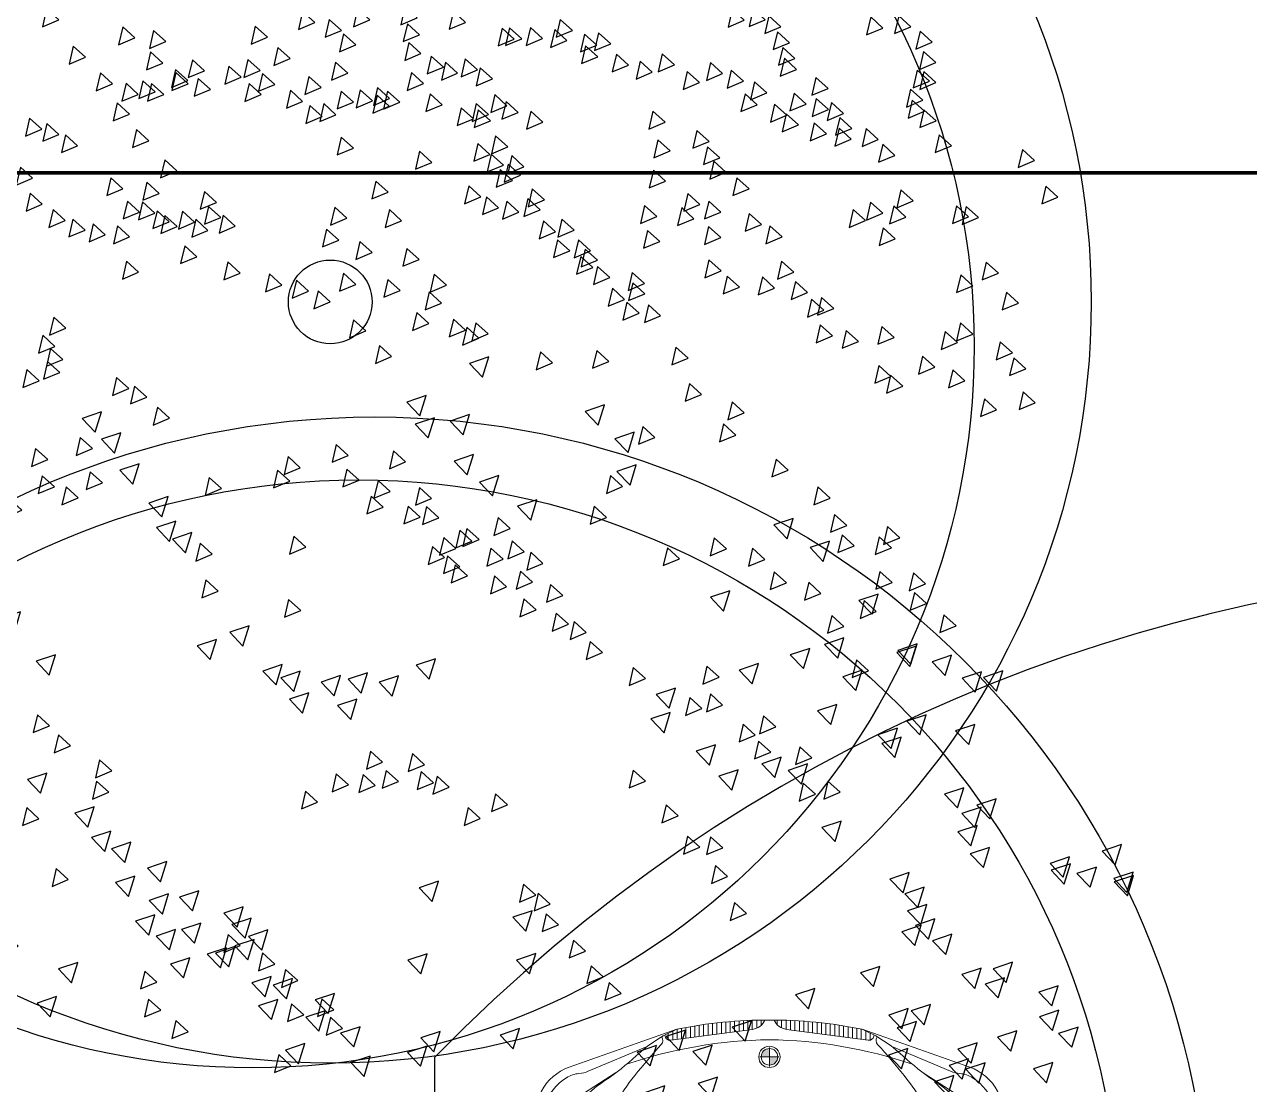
# Model space of a CAD drawing. Header units: millimetres. Extents: x 462666 to 1244237, y 2328025 to 3795663.
# Drawn here: x 888308 to 892702, y 3011574 to 3015375 of the extents above; entities that cross this region are included whole.
import ezdxf
from ezdxf.lldxf.tags import DXFTag

# ---------------------------------------------------------------- set-up
doc = ezdxf.new("R2010")
doc.units = ezdxf.units.MM
doc.layers.add('MUR-POH', color=64, linetype='Continuous')
doc.layers.add('MUR_POH', color=64, linetype='Continuous')
doc.layers.add('P', color=250, linetype='Continuous', lineweight=100)
doc.layers.add('Srafy', color=8, linetype='Continuous', lineweight=5)
tags = doc.linetypes.add('DASHED', pattern=[0.75, 0.5, -0.25]).pattern_tags.tags
tags[6:7] = [DXFTag(74, 4), DXFTag(75, 0), DXFTag(340, '0'), DXFTag(46, 1.0), DXFTag(50, 0.0), DXFTag(44, 0.0), DXFTag(45, 0.0)]
tags[4:5] = [DXFTag(74, 4), DXFTag(75, 0), DXFTag(340, '0'), DXFTag(46, 1.0), DXFTag(50, 0.0), DXFTag(44, 0.0), DXFTag(45, 0.0)]

# ---------------------------------------------------------------- blocks, each defined once
blk = doc.blocks.new('bmw plan')
at = {"layer": 'Srafy'}
h = blk.add_hatch(dxfattribs=at)
h.set_pattern_fill('ANSI31', color=256, scale=5, angle=135, style=0)
h.set_pattern_definition([(180, (909113.534, 2991635.811), (-3e-15, 15.875), [])])
h.paths.add_polyline_path([(916262.2, 2989517.2), (916301.3, 2989810.1, 0.457777), (916282.5, 2989831, 0.0233), (916261.5, 2989788, 0.047325), (916228.7, 2989472.5, 0.26674)])
h = blk.add_hatch(color=256, dxfattribs=at)
h.paths.add_polyline_path([(916360.8, 2989426.3), (916360.8, 2989456), (916331.1, 2989456, 0.414214)])
h.paths.add_polyline_path([(916390.5, 2989456, 0.414214), (916360.8, 2989485.7), (916360.8, 2989456)])
h = blk.add_hatch(dxfattribs=at)
h.set_pattern_fill('ANSI31', color=256, scale=5, angle=135, style=0)
h.set_pattern_definition([(180, (909113.534, 2987276.192), (-3e-15, -15.875), [])])
h.paths.add_polyline_path([(916301.3, 2989101.9), (916262.2, 2989394.9, 0.26674), (916228.7, 2989439.5, 0.047325), (916261.5, 2989124, 0.0233), (916282.5, 2989081.1, 0.457777)])
for p, q in [((920850.7, 2990269.6), (920871.1, 2990229.1)), ((918749.7, 2990248.2), (918880.8, 2990076)), ((918980.1, 2990077.3), (918939.6, 2990245)), ((919647.1, 2990233.1), (919686, 2990083)), ((919664.1, 2990232.8), (919702.6, 2990084.3)), ((916360.8, 2989490), (916360.8, 2989422)), ((916326.8, 2989456), (916394.8, 2989456)), ((919893.7, 2989456), (919715.7, 2989456)), ((918749.7, 2988663.8), (918880.8, 2988836)), ((918980.1, 2988834.7), (918939.6, 2988667)), ((919647.1, 2988678.9), (919686, 2988829)), ((919664.1, 2988679.2), (919702.6, 2988827.7)), ((920850.7, 2988642.4), (920871.1, 2988682.9))]:
    blk.add_line(p, q, dxfattribs=at)
at = {"layer": 'Srafy', "flags": 128}
for points in [[(918035.7, 2990299.8), (918064.2, 2990288.8, 0.34918), (918079.8, 2990293.7), (918181.4, 2990448.6, 0.4961), (918176.5, 2990462.6, 0.281306), (918091.5, 2990452.5), (917970.2, 2990305.5, -0.159599), (917884.6, 2990251.3, -8.826512)], [(918167.6, 2990427.5, 0.439373), (918102.1, 2990417), (918010.3, 2990308)], [(916777.2, 2990358.9, 0.108417), (916483.6, 2990274.1, 0.182375), (916397.7, 2990174.8), (916261.5, 2989788, 0.049787), (916228.7, 2989456, 3.4045)], [(918537.4, 2990342.2, -0.123414), (918604.8, 2990358.7), (918677.2, 2990362.1, -0.169052), (918757.9, 2990342.2, -8.110958)], [(918719.7, 2990358.9), (920405, 2990358.9, -0.091008), (920563.3, 2990329.8, 0.063653), (920706.8, 2990295.3, -0.067992), (920989.8, 2990224.7, -0.113831), (921062.6, 2990174.1, -0.146132), (921142.2, 2990008, -0.030621), (921195.1, 2989456)], [(918794, 2990358.9), (918810.1, 2990342.3, -0.236877), (918836, 2990260.5), (918936.8, 2990067.3), (919539.1, 2990067.3, 0.067324), (920050.7, 2990136.5, 0.614394), (920063.9, 2990201.7), (920014.8, 2990239.4, -0.128755), (919970.7, 2990306.4, 0.260126), (919963.1, 2990313.3, -0.004172), (919878.3, 2990358.9, -4.405707)], [(916677.1, 2990266, -0.035936), (917225.6, 2990317.8)], [(918035.7, 2990299.8), (918010.3, 2990308, 0.245059), (917992.4, 2990305, -4.855107)], [(918108, 2990336.7), (918140.1, 2990337.4, -0.004166), (918538.2, 2990342.6, -0.004166)], [(918757.9, 2990342.2, -0.299522), (918700.6, 2990302.4, -0.024228), (918602.8, 2990304.6, -0.229), (918537.4, 2990342.2, -2.452124)], [(918757.3, 2990342.6, -0.009287), (919644.6, 2990322.2)], [(919644.6, 2990322.2, -0.123414), (919712.7, 2990335.6), (919785.2, 2990335.6, -0.169052), (919864.9, 2990312, -8.110958)], [(919864.9, 2990312, -0.299522), (919805.7, 2990274.8, -0.024228), (919708.1, 2990281.6, -0.229), (919644.6, 2990322.2, -2.452124)], [(919864.9, 2990312, -0.004378), (920282.5, 2990287.1, -0.014932), (920871.1, 2990229.1, -0.197343), (921002.7, 2990154.2), (921072.4, 2989976.9), (920986.4, 2990099.2, 0.203278), (920835, 2990193.5, -0.30644), (920785.3, 2990239.8)], [(916261.5, 2989788, -0.085669), (916356.9, 2989934.2, 0.038901), (916445.9, 2990046.2, -0.07753), (916572.5, 2990182.6, -0.162517), (916753.1, 2990247.6), (917469.3, 2990297.3, -0.173202), (917658.4, 2990244.2), (917720.2, 2990198.9)], [(916323.7, 2989894.6), (916412.3, 2990105.9, 0.078398), (916420.4, 2990139.2, -0.120983), (916435.6, 2990184.1, -0.165497), (916535.3, 2990264.2, -0.076853), (916666.4, 2990290.2, -0.819579), (916673, 2990263.1, 0.12078), (916552.4, 2990165.9, -8.735112)], [(916418.6, 2990007.9), (916537.2, 2990193, -0.124473), (916666.4, 2990290.2, -4.605746)], [(918035.7, 2990299.8, 0.778398), (918035.7, 2990271.7, -0.26678), (918105.5, 2990204.1, -11.627223)], [(916288.9, 2989842.3, 0.347722), (916316.4, 2989844.1, -0.014501), (916428, 2989939.3, -0.075198), (916646.2, 2990066.3, -0.051161), (917088.3, 2990190.9, -0.039104), (917533.8, 2990233.1), (917756, 2990242.2, -0.093196), (917803, 2990235.4, 14.044846)], [(917884.6, 2990251.3, -0.076153), (917842.6, 2990246.7, 0.162877), (917803, 2990235.4, -12.398211)], [(917803, 2990235.4), (918400.6, 2990089.2, 0.036459), (918695, 2990039.5, 0.030723), (919390.3, 2990016.7, 0.021152), (920517.5, 2990096.9, 5.794424)], [(917842.6, 2990246.7), (918433.3, 2990113.8, 0.06467), (918936.8, 2990067.3, 4.61818)], [(917844.8, 2990256.5), (918435.5, 2990123.6, 0.057526), (918880.8, 2990076, 0.057526)], [(919987.2, 2990227.3), (920033.3, 2990184.3, -0.542982), (920025.5, 2990140.1, -0.564506)], [(917546.3, 2989456), (917546.3, 2989521, -0.163701), (917720.2, 2990198.9, -0.376256), (917756.3, 2990209.2), (918388.3, 2990052.1, 0.06399), (918316.3, 2989456, -3.405281)], [(920115.1, 2990189.7, -0.595448), (920100.1, 2990132.7, -0.04101), (919666.2, 2990063.4, 43.302012)], [(920354, 2990197.2), (920859.5, 2990140.5, -0.115731), (921009.8, 2990065.8, -4.148629)], [(917689.7, 2989456), (917689.7, 2989599.7, -0.072581), (917762.3, 2990097, -0.231108), (917815.9, 2990155.3, -0.144825), (917886.2, 2990161.3), (918291.7, 2990055.2, -0.346064), (918318.1, 2990020.3, 0.056864), (918252.8, 2989456, -4.958645)], [(918980.1, 2990077.3), (919539.1, 2990077.3, 0.064264), (920025.5, 2990140.1, 0.064264)], [(920517.5, 2990096.9), (920003, 2990028.6, -0.015144), (919716.8, 2989999.4, -0.020525), (919200.1, 2989983.7, -0.036733), (918388.3, 2990052.1, -3.21972)], [(920517.5, 2990096.9, -0.105374), (920625.7, 2989456, -46.909162)], [(920517.5, 2990096.9), (920935.2, 2990096.9, -0.199654), (921009.8, 2990065.8, -5.899213)], [(920935.2, 2990096.9, -0.20328), (921088.2, 2989866.5, -0.051089), (921122.4, 2989456, -4.576105)], [(921083.1, 2989456), (921083.1, 2989543.8, 0.08604), (921006.7, 2989984.2, 0.098552), (920945.3, 2990069.5, 0.346193)], [(919881.6, 2990014, -0.03805), (919929.5, 2989456, -12.003567)], [(920587.1, 2989456), (920587.1, 2989485.4, 0.068334), (920518.2, 2989986.8, 0.365826), (920460.3, 2990026.2, 0.003531), (920009.1, 2989975.4, 0.379071), (919966.6, 2989927.6, -0.036482), (919986.7, 2989456, 2.435231)], [(916387.6, 2989968.8, 0.079405), (916299.6, 2989456, 289.499466)], [(921072.4, 2989976.9, -0.083721), (921127.7, 2989650.1), (921127.7, 2989456)], [(921072.4, 2989976.9, -0.217075), (921159.3, 2989889.5, -4.485567)], [(916282.5, 2989831, -0.457777), (916301.3, 2989810.1), (916262.2, 2989517.2, -0.26674), (916228.7, 2989472.5, -3.044143)], [(916777.2, 2988553.1, -0.108417), (916483.6, 2988637.9, -0.182375), (916397.7, 2988737.2), (916261.5, 2989124, -0.049787), (916228.7, 2989456, -3.4045)], [(916282.5, 2989081.1, 0.457777), (916301.3, 2989101.9), (916262.2, 2989394.9, 0.26674), (916228.7, 2989439.5, 3.044143)], [(916387.6, 2988943.2, -0.079405), (916299.6, 2989456, -289.499466)], [(917546.3, 2989456), (917546.3, 2989391, 0.163701), (917720.2, 2988713.1, 0.376256), (917756.3, 2988702.9), (918388.3, 2988859.9, -0.06399), (918316.3, 2989456, 3.405281)], [(917689.7, 2989456), (917689.7, 2989312.3, 0.072581), (917762.3, 2988815, 0.231108), (917815.9, 2988756.7, 0.144825), (917886.2, 2988750.7), (918291.7, 2988856.8, 0.346064), (918318.1, 2988891.7, -0.056864), (918252.8, 2989456, 4.958645)], [(918719.7, 2988553.1), (920405, 2988553.1, 0.091008), (920563.3, 2988582.2, -0.063653), (920706.8, 2988616.7, 0.067992), (920989.8, 2988687.3, 0.113831), (921062.6, 2988737.9, 0.146132), (921142.2, 2988904, 0.030621), (921195.1, 2989456)], [(919881.6, 2988898, 0.03805), (919929.5, 2989456, 12.003567)], [(920587.1, 2989456), (920587.1, 2989426.6, -0.068334), (920518.2, 2988925.2, -0.365826), (920460.3, 2988885.8, -0.003531), (920009.1, 2988936.6, -0.379071), (919966.6, 2988984.4, 0.036482), (919986.7, 2989456, -2.435231)], [(920517.5, 2988815.1, 0.105374), (920625.7, 2989456, 46.909162)], [(920935.2, 2988815.1, 0.20328), (921088.2, 2989045.5, 0.051089), (921122.4, 2989456, 4.576105)], [(921083.1, 2989456), (921083.1, 2989368.2, -0.08604), (921006.7, 2988927.8, -0.098552), (920945.3, 2988842.5, -0.346193)], [(921072.4, 2988935.1, 0.083721), (921127.7, 2989261.9), (921127.7, 2989456)], [(916261.5, 2989124, 0.085669), (916356.9, 2988977.8, -0.038901), (916445.9, 2988865.8, 0.07753), (916572.5, 2988729.4, 0.162517), (916753.1, 2988664.4), (917469.3, 2988614.7, 0.173202), (917658.4, 2988667.8), (917720.2, 2988713.1)], [(916288.9, 2989069.7, -0.347722), (916316.4, 2989067.9, 0.014501), (916428, 2988972.7, 0.075198), (916646.2, 2988845.7, 0.051161), (917088.3, 2988721.1, 0.039104), (917533.8, 2988678.9), (917756, 2988669.8, 0.093196), (917803, 2988676.6, -14.044846)], [(916323.7, 2989017.4), (916412.3, 2988806.1, -0.078398), (916420.4, 2988772.8, 0.120983), (916435.6, 2988727.9, 0.165497), (916535.3, 2988647.8, 0.076853), (916666.4, 2988621.8, 0.819579), (916673, 2988648.9, -0.12078), (916552.4, 2988746.1, 8.735112)], [(921072.4, 2988935.1, 0.217075), (921159.3, 2989022.5, 4.485567)], [(916418.6, 2988904.1), (916537.2, 2988719, 0.124473), (916666.4, 2988621.8, 4.605746)], [(920517.5, 2988815.1), (920003, 2988883.4, 0.015144), (919716.8, 2988912.6, 0.020525), (919200.1, 2988928.3, 0.036733), (918388.3, 2988859.9, 3.21972)], [(919864.9, 2988600, 0.004378), (920282.5, 2988624.9, 0.014932), (920871.1, 2988682.9, 0.197343), (921002.7, 2988757.8), (921072.4, 2988935.1), (920986.4, 2988812.8, -0.203278), (920835, 2988718.5, 0.30644), (920785.3, 2988672.2)], [(917803, 2988676.6), (918400.6, 2988822.8, -0.036459), (918695, 2988872.5, -0.030723), (919390.3, 2988895.3, -0.021152), (920517.5, 2988815.1, -5.794424)], [(917842.6, 2988665.3), (918433.3, 2988798.2, -0.06467), (918936.8, 2988844.7, -4.61818)], [(917844.8, 2988655.5), (918435.5, 2988788.4, -0.057526), (918880.8, 2988836, -0.057526)], [(918794, 2988553.1), (918810.1, 2988569.7, 0.236877), (918836, 2988651.5), (918936.8, 2988844.7), (919539.1, 2988844.7, -0.067324), (920050.7, 2988775.5, -0.614394), (920063.9, 2988710.3), (920014.8, 2988672.6, 0.128755), (919970.7, 2988605.6, -0.260126), (919963.1, 2988598.7, 0.004172), (919878.3, 2988553.1, 4.405707)], [(918980.1, 2988834.7), (919539.1, 2988834.7, -0.064264), (920025.5, 2988771.9, -0.064264)], [(920115.1, 2988722.3, 0.595448), (920100.1, 2988779.3, 0.04101), (919666.2, 2988848.6, -43.302012)], [(920354, 2988714.8), (920859.5, 2988771.5, 0.115731), (921009.8, 2988846.2, 4.148629)], [(920517.5, 2988815.1), (920935.2, 2988815.1, 0.199654), (921009.8, 2988846.2, 5.899213)], [(919987.2, 2988684.7), (920033.3, 2988727.7, 0.542982), (920025.5, 2988771.9, 0.564506)], [(918035.7, 2988612.2, -0.778398), (918035.7, 2988640.3, 0.26678), (918105.5, 2988707.9, 11.627223)], [(916677.1, 2988646, 0.035936), (917225.6, 2988594.2)], [(917884.6, 2988660.7, 0.076153), (917842.6, 2988665.3, -0.162877), (917803, 2988676.6, 12.398211)], [(918035.7, 2988612.2), (918064.2, 2988623.2, -0.34918), (918079.8, 2988618.3), (918181.4, 2988463.4, -0.4961), (918176.5, 2988449.4, -0.281306), (918091.5, 2988459.5), (917970.2, 2988606.5, 0.159599), (917884.6, 2988660.7, 8.826512)], [(918035.7, 2988612.2), (918010.3, 2988604, -0.245059), (917992.4, 2988607, 4.855107)], [(918167.6, 2988484.5, -0.439373), (918102.1, 2988495), (918010.3, 2988604)], [(918757.9, 2988569.8, 0.299522), (918700.6, 2988609.6, 0.024228), (918602.8, 2988607.4, 0.229), (918537.4, 2988569.8, 2.452124)], [(919864.9, 2988600, 0.299522), (919805.7, 2988637.2, 0.024228), (919708.1, 2988630.4, 0.229), (919644.6, 2988589.8, 2.452124)], [(919644.6, 2988589.8, 0.123414), (919712.7, 2988576.4), (919785.2, 2988576.4, 0.169052), (919864.9, 2988600, 8.110958)], [(918108, 2988575.3), (918140.1, 2988574.6, 0.004166), (918538.2, 2988569.4, 0.004166)], [(918537.4, 2988569.8, 0.123414), (918604.8, 2988553.3), (918677.2, 2988549.9, 0.169052), (918757.9, 2988569.8, 8.110958)], [(918757.3, 2988569.4, 0.009287), (919644.6, 2988589.8)]]:
    blk.add_lwpolyline(points, format="xyb", dxfattribs=at)
for points in [[(916777.2, 2990358.9), (918014.3, 2990358.9)], [(918122.6, 2990358.9), (918608.2, 2990358.9)], [(917225.6, 2990317.8), (917994, 2990334.3)], [(918700.6, 2990302.4), (918674.1, 2990335.6), (918543.9, 2990333.9)], [(919805.7, 2990274.8), (919780.8, 2990309.3), (919650.6, 2990313.6)], [(917367.9, 2990262.8), (917787.9, 2990279.3), (917939.3, 2990276.6)], [(918029.6, 2990275), (920014.8, 2990239.4)], [(918063.6, 2990259.8), (919987.2, 2990227.3)], [(918063.6, 2988652.2), (919987.2, 2988684.7)], [(917367.9, 2988649.2), (917787.9, 2988632.7), (917939.3, 2988635.4)], [(918029.6, 2988637), (920014.8, 2988672.6)], [(917225.6, 2988594.2), (917994, 2988577.7)], [(918700.6, 2988609.6), (918674.1, 2988576.4), (918543.9, 2988578.1)], [(919805.7, 2988637.2), (919780.8, 2988602.7), (919650.6, 2988598.4)], [(916777.2, 2988553.1), (918014.3, 2988553.1)], [(918122.6, 2988553.1), (918608.2, 2988553.1)]]:
    blk.add_lwpolyline(points, dxfattribs=at)
at = {"layer": 'Srafy'}
for radius in [38.2, 29.7]:
    blk.add_circle((916360.8, 2989456), radius, dxfattribs=at)
blk = doc.blocks.new('strom podorys')
at = {"color": 1}
for points in [[(900669, 2875689.9), (900625.9, 2875630.7), (900692.9, 2875617.7)], [(900821.8, 2875698.7), (900778.7, 2875639.5), (900845.7, 2875626.5)], [(901598.6, 2875680.4), (901555.5, 2875621.2), (901622.5, 2875608.2)], [(899881.3, 2875628.2), (899838.2, 2875569), (899905.2, 2875556)], [(901074.6, 2875645.8), (901031.5, 2875586.6), (901098.5, 2875573.6)], [(901537.7, 2875633.4), (901494.6, 2875574.2), (901561.5, 2875561.2)], [(900025.3, 2875610.5), (899982.2, 2875551.3), (900049.2, 2875538.4)], [(901292.1, 2875581.1), (901249, 2875522), (901316, 2875509)], [(901415.7, 2875619.4), (901372.6, 2875560.2), (901439.6, 2875547.3)], [(901293.8, 2875572.4), (901250.7, 2875513.2), (901317.7, 2875500.2)], [(899443.7, 2875528), (899400.6, 2875468.8), (899467.6, 2875455.9)], [(900098.8, 2875519.4), (900055.7, 2875460.2), (900122.7, 2875447.3)], [(901628.2, 2875466.2), (901585.1, 2875407), (901652.1, 2875394)], [(901065.8, 2875446), (901022.7, 2875386.8), (901089.6, 2875373.8)], [(902306.1, 2875419.5), (902263, 2875360.3), (902330, 2875347.4)], [(901185.8, 2875389.5), (901142.7, 2875330.4), (901209.7, 2875317.4)], [(901465.5, 2875393.1), (901422.4, 2875333.9), (901489.4, 2875320.9)], [(902397.2, 2875363.7), (902354.1, 2875304.5), (902421.1, 2875291.5)], [(899507.2, 2875319.5), (899464.1, 2875260.3), (899531, 2875247.3)], [(900633.7, 2875346), (900590.6, 2875286.9), (900657.6, 2875273.9)], [(900987.2, 2875344.3), (900944.1, 2875285.1), (901011.1, 2875272.1)], [(902406, 2875354.9), (902362.9, 2875295.7), (902429.9, 2875282.7)], [(899340.5, 2875284.3), (899297.4, 2875225.2), (899364.4, 2875212.2)], [(901409.6, 2875293.2), (901366.5, 2875234), (901433.5, 2875221)], [(901439, 2875275.5), (901395.9, 2875216.3), (901462.9, 2875203.4)], [(901844.6, 2875293.2), (901801.5, 2875234), (901868.5, 2875221)], [(902179.7, 2875275.5), (902136.6, 2875216.3), (902203.6, 2875203.4)], [(902279.6, 2875302), (902236.5, 2875242.8), (902303.5, 2875229.8)], [(899411, 2875237.3), (899367.9, 2875178.1), (899434.9, 2875165.2)], [(901183.3, 2875237.3), (901140.2, 2875178.1), (901207.2, 2875165.2)], [(901727.1, 2875257.9), (901684, 2875198.7), (901751, 2875185.7)], [(901818.2, 2875237.3), (901775.1, 2875178.1), (901842.1, 2875165.2)], [(902197.3, 2875257.9), (902154.2, 2875198.7), (902221.2, 2875185.7)], [(899602.1, 2875210.9), (899559, 2875151.7), (899625.9, 2875138.7)], [(899719.6, 2875202.1), (899676.5, 2875142.9), (899743.5, 2875129.9)], [(899881.3, 2875210.9), (899838.2, 2875151.7), (899905.2, 2875138.7)], [(900868.8, 2875193.2), (900825.7, 2875134.1), (900892.7, 2875121.1)], [(901844.6, 2875175.6), (901801.5, 2875116.4), (901868.5, 2875103.4)], [(901926.9, 2875137.4), (901883.8, 2875078.2), (901950.8, 2875065.2)], [(901130.4, 2874967), (901087.3, 2874907.8), (901154.3, 2874894.8)], [(901221.5, 2875002.2), (901178.4, 2874943), (901245.4, 2874930.1)], [(900677.8, 2874949.3), (900634.7, 2874890.1), (900701.7, 2874877.2)], [(901439, 2874905.3), (901395.9, 2874846.1), (901462.9, 2874833.1)], [(901744.7, 2874896.4), (901701.6, 2874837.3), (901768.6, 2874824.3)], [(901818.2, 2874884.7), (901775.1, 2874825.5), (901842.1, 2874812.5)], [(900713.1, 2874867), (900670, 2874807.9), (900736.9, 2874794.9)], [(900912.9, 2874867), (900869.8, 2874807.9), (900936.8, 2874794.9)], [(901030.5, 2874840.6), (900987.4, 2874781.4), (901054.4, 2874768.4)], [(901862.3, 2874840.6), (901819.2, 2874781.4), (901886.2, 2874768.4)], [(902232.6, 2874849.4), (902189.5, 2874790.2), (902256.5, 2874777.3)], [(902414.8, 2874875.9), (902371.7, 2874816.7), (902438.7, 2874803.7)], [(901915.2, 2874814.2), (901872.1, 2874755), (901939.1, 2874742)], [(901997.5, 2874805.3), (901954.4, 2874746.2), (902021.4, 2874733.2)], [(902467.7, 2874805.3), (902424.6, 2874746.2), (902491.6, 2874733.2)], [(902558.9, 2874796.5), (902515.8, 2874737.3), (902582.7, 2874724.4)], [(901888.7, 2874767.1), (901845.6, 2874708), (901912.6, 2874695)], [(902153.2, 2874767.1), (902110.2, 2874708), (902177.1, 2874695)], [(902241.4, 2874787.7), (902198.3, 2874728.5), (902265.3, 2874715.5)], [(902388.4, 2874658.4), (902345.3, 2874599.2), (902412.3, 2874586.2)], [(902558.9, 2874640.8), (902515.8, 2874581.6), (902582.7, 2874568.6)], [(898426.4, 2874561.4), (898383.3, 2874502.2), (898450.3, 2874489.3)], [(898526.3, 2874540.9), (898483.2, 2874481.7), (898550.2, 2874468.7)], [(899915.2, 2874535.2), (899872.1, 2874476), (899939.1, 2874463)], [(901853.5, 2874561.4), (901810.4, 2874502.2), (901877.3, 2874489.3)], [(902081.1, 2874555.6), (902038, 2874496.4), (902105, 2874483.4)], [(902297.3, 2874540.9), (902254.2, 2874481.7), (902321.2, 2874468.7)], [(898643.9, 2874488), (898600.8, 2874428.8), (898667.8, 2874415.8)], [(902023.9, 2874496.8), (901980.8, 2874437.6), (902047.8, 2874424.6)], [(902362.1, 2874498.9), (902319, 2874439.8), (902386, 2874426.8)], [(898796.7, 2874452.7), (898753.6, 2874393.5), (898820.6, 2874380.5)], [(902075.2, 2874476.9), (902032.1, 2874417.7), (902099.1, 2874404.8)], [(902305.3, 2874475.7), (902262.2, 2874416.6), (902329.2, 2874403.6)], [(898870.2, 2874396.9), (898827.1, 2874337.7), (898894.1, 2874324.7)], [(898940.8, 2874396.9), (898897.7, 2874337.7), (898964.6, 2874324.7)], [(899842.7, 2874408.2), (899799.6, 2874349.1), (899866.6, 2874336.1)], [(902297.3, 2874396.9), (902254.2, 2874337.7), (902321.2, 2874324.7)], [(899746.1, 2874352.8), (899703, 2874293.6), (899770, 2874280.6)], [(901709.4, 2874361.6), (901666.3, 2874302.4), (901733.3, 2874289.4)], [(902106.2, 2874379.2), (902063.1, 2874320), (902130.1, 2874307.1)], [(899672.6, 2874288.1), (899629.5, 2874229), (899696.5, 2874216)], [(899302.3, 2874244.1), (899259.2, 2874184.9), (899326.2, 2874171.9)], [(899770.1, 2874254.1), (899727.1, 2874194.9), (899794, 2874181.9)], [(899479.9, 2874199.7), (899436.9, 2874140.5), (899503.8, 2874127.5)], [(899546.2, 2874217.6), (899503.1, 2874158.4), (899570.1, 2874145.4)], [(899235.1, 2874136.2), (899192, 2874077), (899259, 2874064.1)], [(899616, 2874172.5), (899572.9, 2874113.3), (899639.9, 2874100.3)], [(901591.9, 2874135.3), (901548.8, 2874076.1), (901615.8, 2874063.2)], [(898153.1, 2874009), (898110, 2873949.8), (898176.9, 2873936.8)], [(900721.9, 2874000.1), (900678.8, 2873941), (900745.8, 2873928)], [(901418.5, 2873970.8), (901375.4, 2873911.6), (901442.3, 2873898.6)], [(901527.2, 2873982.5), (901484.1, 2873923.3), (901551.1, 2873910.4)], [(898300, 2873917.9), (898256.9, 2873858.7), (898323.9, 2873845.7)], [(898461.7, 2873873.8), (898418.6, 2873814.6), (898485.6, 2873801.6)], [(900386.8, 2873891.4), (900343.7, 2873832.2), (900410.7, 2873819.3)], [(900821.8, 2873882.6), (900778.7, 2873823.4), (900845.7, 2873810.4)], [(901609.5, 2873900.2), (901566.4, 2873841), (901633.4, 2873828.1)], [(898379.4, 2873826.8), (898336.3, 2873767.6), (898403.3, 2873754.6)], [(901365.6, 2873865), (901322.5, 2873805.8), (901389.4, 2873792.8)], [(898605.7, 2873809.1), (898562.6, 2873750), (898629.6, 2873737)], [(898796.7, 2873756.2), (898753.6, 2873697.1), (898820.6, 2873684.1)], [(901474.3, 2873765.1), (901431.2, 2873705.9), (901498.2, 2873692.9)], [(900504.4, 2873656.3), (900461.3, 2873597.1), (900528.3, 2873584.2)], [(900930.6, 2873629.9), (900887.5, 2873570.7), (900954.4, 2873557.7)], [(901809.4, 2873638.7), (901766.3, 2873579.5), (901833.3, 2873566.5)], [(901753.5, 2873565.2), (901710.4, 2873506), (901777.4, 2873493.1)], [(901265.6, 2873491.8), (901222.5, 2873432.6), (901289.5, 2873419.6)], [(901474.3, 2873474.1), (901431.2, 2873414.9), (901498.2, 2873402)], [(901771.2, 2873512.3), (901728.1, 2873453.1), (901795, 2873440.2)], [(901827, 2873482.9), (901783.9, 2873423.8), (901850.9, 2873410.8)], [(898165.5, 2873437.3), (898122.4, 2873378.1), (898189.4, 2873365.1)], [(900704.2, 2873456.5), (900661.1, 2873397.3), (900728.1, 2873384.3)], [(901392, 2873465.3), (901348.9, 2873406.1), (901415.9, 2873393.2)], [(899017.4, 2873392.7), (898974.4, 2873333.5), (899041.3, 2873320.6)], [(899226, 2873392.7), (899182.9, 2873333.5), (899249.9, 2873320.6)], [(899869.9, 2873410.9), (899826.8, 2873351.7), (899893.8, 2873338.7)], [(899916.6, 2873394.8), (899873.5, 2873335.6), (899940.4, 2873322.6)], [(899990, 2873394.8), (899946.9, 2873335.6), (900013.9, 2873322.6)], [(900695.4, 2873386), (900652.3, 2873326.8), (900719.3, 2873313.8)], [(901827, 2873394.8), (901783.9, 2873335.6), (901850.9, 2873322.6)], [(898082.5, 2873377.2), (898039.4, 2873318), (898106.4, 2873305)], [(898414.4, 2873383.7), (898371.3, 2873324.5), (898438.3, 2873311.5)], [(898505.8, 2873356.6), (898462.7, 2873297.4), (898529.6, 2873284.4)], [(898752.6, 2873377.2), (898709.5, 2873318), (898776.5, 2873305)], [(899325.8, 2873356.5), (899282.7, 2873297.3), (899349.7, 2873284.3)], [(899407.4, 2873365.5), (899364.3, 2873306.3), (899431.3, 2873293.4)], [(899552.5, 2873383.7), (899509.4, 2873324.5), (899576.4, 2873311.5)], [(899706.7, 2873365.5), (899663.6, 2873306.3), (899730.6, 2873293.4)], [(900316.3, 2873347.8), (900273.2, 2873288.6), (900340.2, 2873275.6)], [(898256.1, 2873315.4), (898213, 2873256.2), (898279.9, 2873243.2)], [(898686.4, 2873320.2), (898643.3, 2873261), (898710.3, 2873248)], [(899969.7, 2873338.3), (899926.6, 2873279.1), (899993.5, 2873266.2)], [(900163.4, 2873303.7), (900120.3, 2873244.5), (900187.3, 2873231.5)], [(900460.3, 2873303.7), (900417.2, 2873244.5), (900484.2, 2873231.5)], [(898450.7, 2873283.9), (898407.6, 2873224.7), (898474.5, 2873211.8)], [(899489, 2873274.9), (899445.9, 2873215.7), (899512.9, 2873202.7)], [(899625, 2873293), (899582, 2873233.8), (899648.9, 2873220.8)], [(899779.2, 2873274.9), (899736.1, 2873215.7), (899803.1, 2873202.7)], [(899906.2, 2873256.7), (899863.1, 2873197.5), (899930.1, 2873184.6)], [(899928.3, 2873277.2), (899885.2, 2873218.1), (899952.2, 2873205.1)], [(900096.6, 2873265.8), (900053.5, 2873206.6), (900120.5, 2873193.6)], [(900325.1, 2873277.2), (900282, 2873218.1), (900349, 2873205.1)], [(898759, 2873229.5), (898715.9, 2873170.3), (898782.9, 2873157.4)], [(900163.4, 2873212.6), (900120.3, 2873153.4), (900187.3, 2873140.4)], [(900551.4, 2873239), (900508.3, 2873179.9), (900575.3, 2873166.9)], [(899628.5, 2873203.8), (899585.4, 2873144.6), (899652.4, 2873131.6)], [(899719.6, 2873203.8), (899676.5, 2873144.6), (899743.5, 2873131.6)], [(899819.6, 2873150.9), (899776.5, 2873091.7), (899843.4, 2873078.7)], [(900333.9, 2873139.1), (900290.8, 2873079.9), (900357.8, 2873067)], [(901689.2, 2873040.2), (901646.1, 2872981), (901713.1, 2872968.1)], [(901970.1, 2873005.8), (901927, 2872946.6), (901994, 2872933.6)], [(902060.7, 2873014.5), (902017.6, 2872955.3), (902084.5, 2872942.4)], [(902177.4, 2873005.8), (902134.3, 2872946.6), (902201.2, 2872933.6)], [(901887.8, 2872979.3), (901844.7, 2872920.1), (901911.6, 2872907.1)], [(899502.1, 2872904), (899459, 2872844.8), (899526, 2872831.9)], [(901797.2, 2872934), (901754.1, 2872874.8), (901821.1, 2872861.8)], [(902267.9, 2872934.4), (902224.8, 2872875.2), (902291.8, 2872862.2)], [(898242.1, 2872885), (898199, 2872825.8), (898266, 2872812.8)], [(899153.5, 2872894), (899110.4, 2872834.9), (899177.4, 2872821.9)], [(901515.5, 2872859.9), (901472.4, 2872800.8), (901539.3, 2872787.8)], [(901327.3, 2872824.7), (901284.3, 2872765.5), (901351.2, 2872752.5)], [(901815.2, 2872824.7), (901772.2, 2872765.5), (901839.1, 2872752.5)], [(898425, 2872780.7), (898381.9, 2872721.5), (898448.9, 2872708.6)], [(900610.2, 2872795.3), (900567.1, 2872736.1), (900634.1, 2872723.1)], [(901153.9, 2872777.7), (901110.8, 2872718.5), (901177.8, 2872705.5)], [(901650.7, 2872795.3), (901607.6, 2872736.1), (901674.5, 2872723.1)], [(901688.9, 2872795.3), (901645.8, 2872736.1), (901712.7, 2872723.1)], [(901759.4, 2872795.3), (901716.3, 2872736.1), (901783.3, 2872723.1)], [(901924, 2872777.7), (901880.9, 2872718.5), (901947.9, 2872705.5)], [(898722.7, 2872749), (898679.6, 2872689.8), (898746.6, 2872676.8)], [(899008.4, 2872758), (898965.3, 2872698.8), (899032.3, 2872685.9)], [(899510.9, 2872760), (899467.9, 2872700.9), (899534.8, 2872687.9)], [(900757.2, 2872760), (900714.1, 2872700.9), (900781, 2872687.9)], [(900945.3, 2872733.6), (900902.2, 2872674.4), (900969.1, 2872661.4)], [(901045.2, 2872742.4), (901002.1, 2872683.2), (901069.1, 2872670.2)], [(901533.1, 2872742.4), (901490, 2872683.2), (901557, 2872670.2)], [(901597.7, 2872742.4), (901554.7, 2872683.2), (901621.6, 2872670.2)], [(902340.5, 2872740.7), (902297.4, 2872681.5), (902364.4, 2872668.5)], [(898577.6, 2872712.7), (898534.5, 2872653.5), (898601.5, 2872640.5)], [(898849.7, 2872712.7), (898806.6, 2872653.5), (898873.6, 2872640.5)], [(901785.9, 2872716), (901742.8, 2872656.8), (901809.7, 2872643.8)], [(902177.3, 2872722.6), (902134.2, 2872663.4), (902201.2, 2872650.4)], [(902268, 2872722.6), (902224.9, 2872663.4), (902291.8, 2872650.4)], [(898341.8, 2872658.3), (898298.7, 2872599.1), (898365.7, 2872586.1)], [(901444.9, 2872668.9), (901401.8, 2872609.8), (901468.8, 2872596.8)], [(901515.5, 2872668.9), (901472.4, 2872609.8), (901539.3, 2872596.8)], [(900548.5, 2872598.4), (900505.4, 2872539.2), (900572.4, 2872526.2)], [(900892.4, 2872616), (900849.3, 2872556.9), (900916.2, 2872543.9)], [(901562.5, 2872624.9), (901519.4, 2872565.7), (901586.4, 2872552.7)], [(901771.2, 2872598.4), (901728.1, 2872539.2), (901795, 2872526.2)], [(901935.8, 2872551.4), (901892.7, 2872492.2), (901959.6, 2872479.2)], [(898027.9, 2872536.9), (897984.8, 2872477.7), (898051.8, 2872464.8)], [(898181.2, 2872521.2), (898138.1, 2872462.1), (898205, 2872449.1)], [(898348.4, 2872521.2), (898305.3, 2872462.1), (898372.3, 2872449.1)], [(899502.1, 2872516.1), (899459, 2872456.9), (899526, 2872444)], [(900316.3, 2872507.3), (900273.2, 2872448.1), (900340.2, 2872435.2)], [(900339.8, 2872542.6), (900296.7, 2872483.4), (900363.7, 2872470.4)], [(900404.5, 2872542.6), (900361.4, 2872483.4), (900428.3, 2872470.4)], [(900721.9, 2872542.6), (900678.8, 2872483.4), (900745.8, 2872470.4)], [(898561.6, 2872472), (898518.5, 2872412.9), (898585.5, 2872399.9)], [(900025.3, 2872472), (899982.2, 2872412.9), (900049.2, 2872399.9)], [(900548.5, 2872498.5), (900505.4, 2872439.3), (900572.4, 2872426.3)], [(900903.1, 2872468.7), (900860, 2872409.5), (900927, 2872396.5)], [(901048.2, 2872495.9), (901005.1, 2872436.7), (901072.1, 2872423.7)], [(902062.1, 2872498.5), (902019, 2872439.3), (902086, 2872426.3)], [(898226.5, 2872454.4), (898183.4, 2872395.2), (898250.4, 2872382.3)], [(900569, 2872425), (900525.9, 2872365.8), (900592.9, 2872352.9)], [(902186.3, 2872427.9), (902143.2, 2872368.7), (902210.2, 2872355.7)], [(898425, 2872399.3), (898381.9, 2872340.2), (898448.9, 2872327.2)], [(898632.1, 2872416.2), (898589, 2872357), (898656, 2872344.1)], [(900721.8, 2872391.6), (900678.7, 2872332.4), (900745.6, 2872319.5)], [(901066.4, 2872400.7), (901023.3, 2872341.5), (901090.2, 2872328.5)], [(902073, 2872409.8), (902029.9, 2872350.6), (902096.9, 2872337.6)], [(902340.5, 2872391.6), (902297.4, 2872332.4), (902364.4, 2872319.5)], [(898417.6, 2872345.7), (898374.5, 2872286.5), (898441.5, 2872273.5)], [(898749.7, 2872354.5), (898706.6, 2872295.3), (898773.6, 2872282.3)], [(898958.4, 2872345.7), (898915.3, 2872286.5), (898982.3, 2872273.5)], [(899220, 2872333.9), (899176.9, 2872274.7), (899243.9, 2872261.8)], [(899828.4, 2872345.7), (899785.3, 2872286.5), (899852.3, 2872273.5)], [(901982.3, 2872355.4), (901939.2, 2872296.2), (902006.2, 2872283.2)], [(902018.6, 2872364.4), (901975.5, 2872305.2), (902042.5, 2872292.3)], [(900866.9, 2872291.9), (900823.8, 2872232.7), (900890.7, 2872219.7)], [(902514.8, 2872316.3), (902471.7, 2872257.1), (902538.7, 2872244.1)], [(899428.7, 2872263.4), (899385.6, 2872204.2), (899452.5, 2872191.2)], [(901918.8, 2872264.7), (901875.7, 2872205.5), (901942.7, 2872192.5)], [(901926.9, 2872254.6), (901883.8, 2872195.4), (901950.8, 2872182.4)], [(902053.3, 2872245.8), (902010.2, 2872186.6), (902077.2, 2872173.6)], [(899237.6, 2872237), (899194.5, 2872177.8), (899261.5, 2872164.8)], [(900975.7, 2872219.3), (900932.6, 2872160.2), (900999.6, 2872147.2)], [(901827, 2872237), (901783.9, 2872177.8), (901850.9, 2872164.8)], [(902206.2, 2872216.4), (902163.1, 2872157.2), (902230, 2872144.2)], [(899555, 2872163.5), (899511.9, 2872104.3), (899578.9, 2872091.3)], [(901888.2, 2872183.8), (901845.1, 2872124.6), (901912.1, 2872111.6)], [(902088.6, 2872163.5), (902045.5, 2872104.3), (902112.5, 2872091.3)], [(899824.6, 2872109.7), (899781.5, 2872050.5), (899848.4, 2872037.6)], [(901193.3, 2872137.7), (901150.2, 2872078.6), (901217.2, 2872065.6)], [(901636, 2872145.9), (901592.9, 2872086.7), (901659.8, 2872073.7)], [(901744.7, 2872128.2), (901701.6, 2872069), (901768.6, 2872056.1)], [(899743.1, 2872072.4), (899700, 2872013.2), (899767, 2872000.2)], [(899906.2, 2872091.6), (899863.1, 2872032.4), (899930.1, 2872019.4)], [(901372.6, 2872093.2), (901329.5, 2872034.1), (901396.5, 2872021.1)], [(901474.3, 2872081.2), (901431.2, 2872022), (901498.2, 2872009)], [(901609.5, 2872081.2), (901566.4, 2872022), (901633.4, 2872009)], [(899846, 2872028.3), (899802.9, 2871969.1), (899869.9, 2871956.2)], [(900005.9, 2872046.3), (899962.8, 2871987.1), (900029.8, 2871974.1)], [(900087.6, 2872046.3), (900044.5, 2871987.1), (900111.4, 2871974.1)], [(900205.4, 2872037.2), (900162.3, 2871978), (900229.3, 2871965)], [(900550.1, 2872037.2), (900507, 2871978), (900573.9, 2871965)], [(900636.2, 2872037.2), (900593.1, 2871978), (900660.1, 2871965)], [(901327.3, 2872056.7), (901284.3, 2871997.5), (901351.2, 2871984.5)], [(901691.8, 2872063.6), (901648.7, 2872004.4), (901715.7, 2871991.4)], [(899869.5, 2871993), (899826.4, 2871933.9), (899893.4, 2871920.9)], [(900087, 2872010.7), (900043.9, 2871951.5), (900110.9, 2871938.5)], [(900131.1, 2871993), (900088, 2871933.9), (900155, 2871920.9)], [(900296.1, 2872000.9), (900253, 2871941.7), (900320, 2871928.8)], [(900468.4, 2872010), (900425.3, 2871950.8), (900492.3, 2871937.8)], [(900885, 2872019.9), (900841.9, 2871960.7), (900908.9, 2871947.7)], [(901438.2, 2871992.7), (901395.1, 2871933.5), (901462.1, 2871920.5)], [(901438.2, 2871992.7), (901395.1, 2871933.5), (901462.1, 2871920.5)], [(900234, 2871954.8), (900190.9, 2871895.7), (900257.9, 2871882.7)], [(900398.6, 2871954.8), (900355.5, 2871895.7), (900422.5, 2871882.7)], [(901292.5, 2871974.8), (901249.4, 2871915.6), (901316.4, 2871902.7)], [(901610.5, 2871956.4), (901567.4, 2871897.2), (901634.4, 2871884.2)], [(900404.5, 2871910.8), (900361.4, 2871851.6), (900428.3, 2871838.6)], [(900560.2, 2871910.8), (900517.1, 2871851.6), (900584.1, 2871838.6)], [(901156.6, 2871912.1), (901113.6, 2871852.9), (901180.5, 2871840)], [(901228.1, 2871929.5), (901185, 2871870.4), (901251.9, 2871857.4)], [(901737.4, 2871929.2), (901694.4, 2871870), (901761.3, 2871857)], [(900542.6, 2871875.5), (900499.5, 2871816.3), (900566.5, 2871803.3)], [(900624.9, 2871875.5), (900581.8, 2871816.3), (900648.8, 2871803.3)], [(900695.4, 2871866.7), (900652.3, 2871807.5), (900719.3, 2871794.5)], [(901127.5, 2871875.5), (901084.4, 2871816.3), (901151.4, 2871803.3)], [(901171.6, 2871884.3), (901128.5, 2871825.1), (901195.5, 2871812.2)], [(901374.4, 2871884.3), (901331.3, 2871825.1), (901398.3, 2871812.2)], [(898732.1, 2871802), (898689, 2871742.9), (898756, 2871729.9)], [(899906.2, 2871810.5), (899863.1, 2871751.3), (899930.1, 2871738.4)], [(900548.5, 2871837.3), (900505.4, 2871778.1), (900572.4, 2871765.1)], [(900648.4, 2871802), (900605.3, 2871742.9), (900672.3, 2871729.9)], [(898795.3, 2871792.4), (898752.2, 2871733.2), (898819.1, 2871720.2)], [(899090, 2871774.2), (899046.9, 2871715.1), (899113.9, 2871702.1)], [(899525.3, 2871801.4), (899482.2, 2871742.3), (899549.2, 2871729.3)], [(899625, 2871783.3), (899582, 2871724.1), (899648.9, 2871711.1)], [(900830.6, 2871775.6), (900787.5, 2871716.4), (900854.5, 2871703.4)], [(900971.7, 2871793.2), (900928.6, 2871734), (900995.6, 2871721.1)], [(901406.7, 2871766.8), (901363.6, 2871707.6), (901430.6, 2871694.6)], [(901600.7, 2871775.6), (901557.6, 2871716.4), (901624.6, 2871703.4)], [(898985.7, 2871738), (898942.6, 2871678.8), (899009.6, 2871665.8)], [(899398.3, 2871728.9), (899355.2, 2871669.7), (899422.2, 2871656.7)], [(899969.7, 2871728.9), (899926.6, 2871669.7), (899993.5, 2871656.7)], [(900766, 2871746.2), (900722.9, 2871687), (900789.9, 2871674)], [(900786.5, 2871728.6), (900743.4, 2871669.4), (900810.4, 2871656.4)], [(901083.4, 2871758), (901040.3, 2871698.8), (901107.3, 2871685.8)], [(901489, 2871746.2), (901445.9, 2871687), (901512.9, 2871674)], [(898348.4, 2871683.6), (898305.3, 2871624.4), (898372.3, 2871611.4)], [(899144.4, 2871674.5), (899101.3, 2871615.3), (899168.3, 2871602.3)], [(899175.9, 2871702.1), (899132.8, 2871642.9), (899199.8, 2871630)], [(899271.4, 2871674.5), (899228.3, 2871615.3), (899295.3, 2871602.3)], [(898523.4, 2871649.2), (898480.3, 2871590), (898547.3, 2871577.1)], [(898659.2, 2871665.4), (898616.1, 2871606.3), (898683.1, 2871593.3)], [(898867.8, 2871647.3), (898824.7, 2871588.1), (898891.7, 2871575.1)], [(899364, 2871631.6), (899320.9, 2871572.4), (899387.9, 2871559.4)], [(899697.6, 2871665.4), (899654.5, 2871606.3), (899721.5, 2871593.3)], [(899833.6, 2871656.4), (899790.5, 2871597.2), (899857.5, 2871584.2)], [(900576.7, 2871639.1), (900533.6, 2871579.9), (900600.5, 2871566.9)], [(900685.5, 2871657.2), (900642.4, 2871598), (900709.4, 2871585)], [(900739.9, 2871657.2), (900696.8, 2871598), (900763.8, 2871585)], [(900984.7, 2871648.1), (900941.7, 2871588.9), (901008.6, 2871576)], [(901048.2, 2871657.2), (901005.1, 2871598), (901072.1, 2871585)], [(901157.1, 2871657.2), (901114, 2871598), (901180.9, 2871585)], [(901411, 2871648.1), (901367.9, 2871588.9), (901434.9, 2871576)], [(899842.7, 2871592.9), (899799.6, 2871533.7), (899866.6, 2871520.7)], [(900015, 2871583.8), (899971.9, 2871524.7), (900038.9, 2871511.7)], [(900848.7, 2871593.7), (900805.6, 2871534.5), (900872.6, 2871521.6)], [(900921.3, 2871593.7), (900878.2, 2871534.5), (900945.2, 2871521.6)], [(901202.4, 2871593.7), (901159.3, 2871534.5), (901226.3, 2871521.6)], [(898226.4, 2871575.6), (898183.3, 2871516.4), (898250.3, 2871503.4)], [(899752, 2871574.8), (899708.9, 2871515.6), (899775.9, 2871502.6)], [(901247.7, 2871539.3), (901204.6, 2871480.1), (901271.6, 2871467.2)], [(898632, 2871529.4), (898588.9, 2871470.2), (898655.9, 2871457.3)], [(899481.6, 2871531.7), (899438.5, 2871472.5), (899505.4, 2871459.5)], [(899581.5, 2871531.7), (899538.4, 2871472.5), (899605.4, 2871459.5)], [(898332.8, 2871475), (898289.7, 2871415.8), (898356.6, 2871402.9)], [(898595.8, 2871466), (898552.7, 2871406.8), (898619.6, 2871393.8)], [(900063.5, 2871467), (900020.4, 2871407.8), (900087.4, 2871394.9)], [(901066.1, 2871450.6), (901023, 2871391.4), (901090, 2871378.5)], [(898414.4, 2871447.8), (898371.3, 2871388.6), (898438.3, 2871375.7)], [(899702, 2871431.8), (899658.9, 2871372.6), (899725.9, 2871359.6)], [(899819.6, 2871422.9), (899776.5, 2871363.8), (899843.4, 2871350.8)], [(899872.5, 2871384.7), (899829.4, 2871325.6), (899896.3, 2871312.6)], [(900142.9, 2871375.9), (900099.8, 2871316.7), (900166.8, 2871303.8)], [(900830.9, 2871387.9), (900787.8, 2871328.7), (900854.8, 2871315.8)], [(900857.1, 2871405.3), (900814, 2871346.2), (900880.9, 2871333.2)], [(899945.9, 2871349.5), (899902.8, 2871290.3), (899969.8, 2871277.3)], [(900757.8, 2871342.6), (900714.7, 2871283.5), (900781.7, 2871270.5)], [(898699.4, 2871294.5), (898656.3, 2871235.3), (898723.3, 2871222.3)], [(899075.8, 2871294.5), (899032.7, 2871235.3), (899099.7, 2871222.3)], [(899220.9, 2871294.5), (899177.8, 2871235.3), (899244.8, 2871222.3)], [(900522.6, 2871288.7), (900479.5, 2871229.5), (900546.5, 2871216.5)], [(900667.2, 2871297.4), (900624.1, 2871238.2), (900691.1, 2871225.2)], [(898499.9, 2871258.2), (898456.8, 2871199.1), (898523.8, 2871186.1)], [(899175.5, 2871231), (899132.4, 2871171.8), (899199.4, 2871158.9)], [(900395.5, 2871252.1), (900352.4, 2871192.9), (900419.4, 2871179.9)], [(900551.4, 2871249.6), (900508.3, 2871190.4), (900575.3, 2871177.4)], [(900669, 2871249.6), (900625.9, 2871190.4), (900692.9, 2871177.4)], [(898636, 2871194.8), (898592.9, 2871135.6), (898659.8, 2871122.6)], [(899084.9, 2871194.8), (899041.8, 2871135.6), (899108.7, 2871122.6)], [(900296.2, 2871226), (900253.1, 2871166.8), (900320.1, 2871153.8)], [(900504.4, 2871214.3), (900461.3, 2871155.1), (900528.3, 2871142.1)], [(900106.3, 2871161.5), (900063.2, 2871102.3), (900130.2, 2871089.4)], [(900233.5, 2871152.8), (900190.4, 2871093.6), (900257.4, 2871080.7)], [(899093.9, 2871122.2), (899050.8, 2871063), (899117.8, 2871050.1)], [(899853.8, 2871116.2), (899810.7, 2871057.1), (899877.6, 2871044.1)], [(898862.7, 2871058.8), (898819.6, 2870999.6), (898886.6, 2870986.6)], [(899545.5, 2871071), (899502.4, 2871011.8), (899569.3, 2870998.8)], [(899663.9, 2871098.8), (899620.8, 2871039.7), (899687.8, 2871026.7)], [(899726.6, 2871090.1), (899683.5, 2871030.9), (899750.5, 2871018)], [(899953, 2871062.3), (899909.9, 2871003.1), (899976.9, 2870990.1)], [(900043.6, 2871079.7), (900000.5, 2871020.5), (900067.5, 2871007.5)], [(898826.4, 2871040.6), (898783.3, 2870981.4), (898850.3, 2870968.5)], [(899446.2, 2871036.1), (899403.1, 2870977), (899470.1, 2870964)], [(899845.1, 2871053.6), (899802, 2870994.4), (899868.9, 2870981.4)], [(899256.3, 2870999.6), (899213.2, 2870940.4), (899280.2, 2870927.4)], [(899349.3, 2870979.2), (899306.2, 2870920), (899373.2, 2870907.1)], [(899466.9, 2870996.8), (899423.8, 2870937.7), (899490.7, 2870924.7)], [(899590.7, 2870980.4), (899547.7, 2870921.2), (899614.6, 2870908.2)], [(899681.3, 2871008.3), (899638.2, 2870949.1), (899705.2, 2870936.1)], [(899528.6, 2870961.6), (899485.5, 2870902.4), (899552.5, 2870889.4)], [(899637.3, 2870905.7), (899594.2, 2870846.6), (899661.2, 2870833.6)], [(899790.2, 2870905.7), (899747.1, 2870846.6), (899814.1, 2870833.6)], [(899076, 2870844), (899032.9, 2870784.9), (899099.8, 2870771.9)], [(899819.6, 2870870.5), (899776.5, 2870811.3), (899843.4, 2870798.3)], [(900081.1, 2870844), (900038, 2870784.9), (900105, 2870771.9)], [(898588.1, 2870797), (898545, 2870737.8), (898611.9, 2870724.9)], [(899872.5, 2870826.4), (899829.4, 2870767.2), (899896.3, 2870754.2)], [(900007.7, 2870797), (899964.6, 2870737.8), (900031.6, 2870724.9)], [(899184.7, 2870788.2), (899141.6, 2870729), (899208.6, 2870716)], [(899246.4, 2870779.4), (899203.3, 2870720.2), (899270.3, 2870707.2)], [(899937.1, 2870788.2), (899894, 2870729), (899961, 2870716)], [(898749.7, 2870717.7), (898706.6, 2870658.5), (898773.6, 2870645.5)], [(899275.8, 2870744.1), (899232.7, 2870684.9), (899299.7, 2870672)], [(899293.5, 2870661.8), (899250.4, 2870602.7), (899317.3, 2870589.7)], [(899267, 2870653), (899223.9, 2870593.8), (899290.9, 2870580.9)], [(899311.1, 2870582.5), (899268, 2870523.3), (899335, 2870510.3)], [(899572.7, 2870573.7), (899529.6, 2870514.5), (899596.6, 2870501.5)], [(899366.9, 2870517.8), (899323.8, 2870458.7), (899390.8, 2870445.7)], [(899475.7, 2870509), (899432.6, 2870449.8), (899499.6, 2870436.9)]]:
    blk.add_lwpolyline(points, close=True, dxfattribs=at)

msp = doc.modelspace()

# ---------------------------------------------------------------- linework, layer by layer
at = {"layer": 'MUR-POH', "color": 1}
for centre, radius in [((889405, 3014379.9), 2729.6), ((889405, 3014379.9), 2729.6), ((889127.1, 3014221.1), 2587.6), ((889127.1, 3014221.1), 2587.6), ((889405, 3014379.9), 150.2), ((889564.2, 3010971.3), 2996.1), ((889564.2, 3010971.3), 2996.1), ((889506.7, 3011012.2), 2729.6), ((889506.7, 3011012.2), 2729.6)]:
    msp.add_circle(centre, radius, dxfattribs=at)
at = {"layer": 'MUR_POH', "color": 8, "linetype": 'DASHED', "ltscale": 250}
msp.add_line((889780.4, 3006671.6), (889780.4, 3011671.6), dxfattribs=at)
msp.add_arc((893939.1, 3007622.9), 5804.1, 47.2303, 135.76754, dxfattribs=at)
at = {"layer": 'P', "color": 252, "linetype": 'Continuous'}
for p, q in [((860133.3, 3014842.5), (894540.2, 3014842.5)), ((894540.2, 3014842.5), (860133.3, 3014842.5))]:
    msp.add_line(p, q, dxfattribs=at)
at = {"layer": 'P', "color": 1, "linetype": 'Continuous'}
msp.add_lwpolyline([(894900.2, 3002834.6), (861695.6, 3002368.3), (842481.4, 3002361.3), (842357.4, 3014682.8), (860133.3, 3014842.5), (894540.2, 3014842.5), (894900.2, 3002834.6)], dxfattribs=at)

# ---------------------------------------------------------------- block references
at = {"layer": 'MUR-POH', "color": 6, "xscale": 0.8644461762705047, "yscale": 0.8644461762705047, "zscale": 0.8644461762705047, "rotation": 148.7961263102353}
msp.add_blockref('strom podorys', (2842065.3, 4734920.5), dxfattribs=at)
at = {"layer": 'MUR-POH', "color": 6, "rotation": 324.5434120250965}
msp.add_blockref('strom podorys', (-1510726, 1193660.8), dxfattribs=at)
at = {"layer": 'MUR-POH', "color": 1, "rotation": 270}
msp.add_blockref('bmw plan', (-2098475.6, 3928033.7), dxfattribs=at)

doc.saveas('drawing.dxf')
